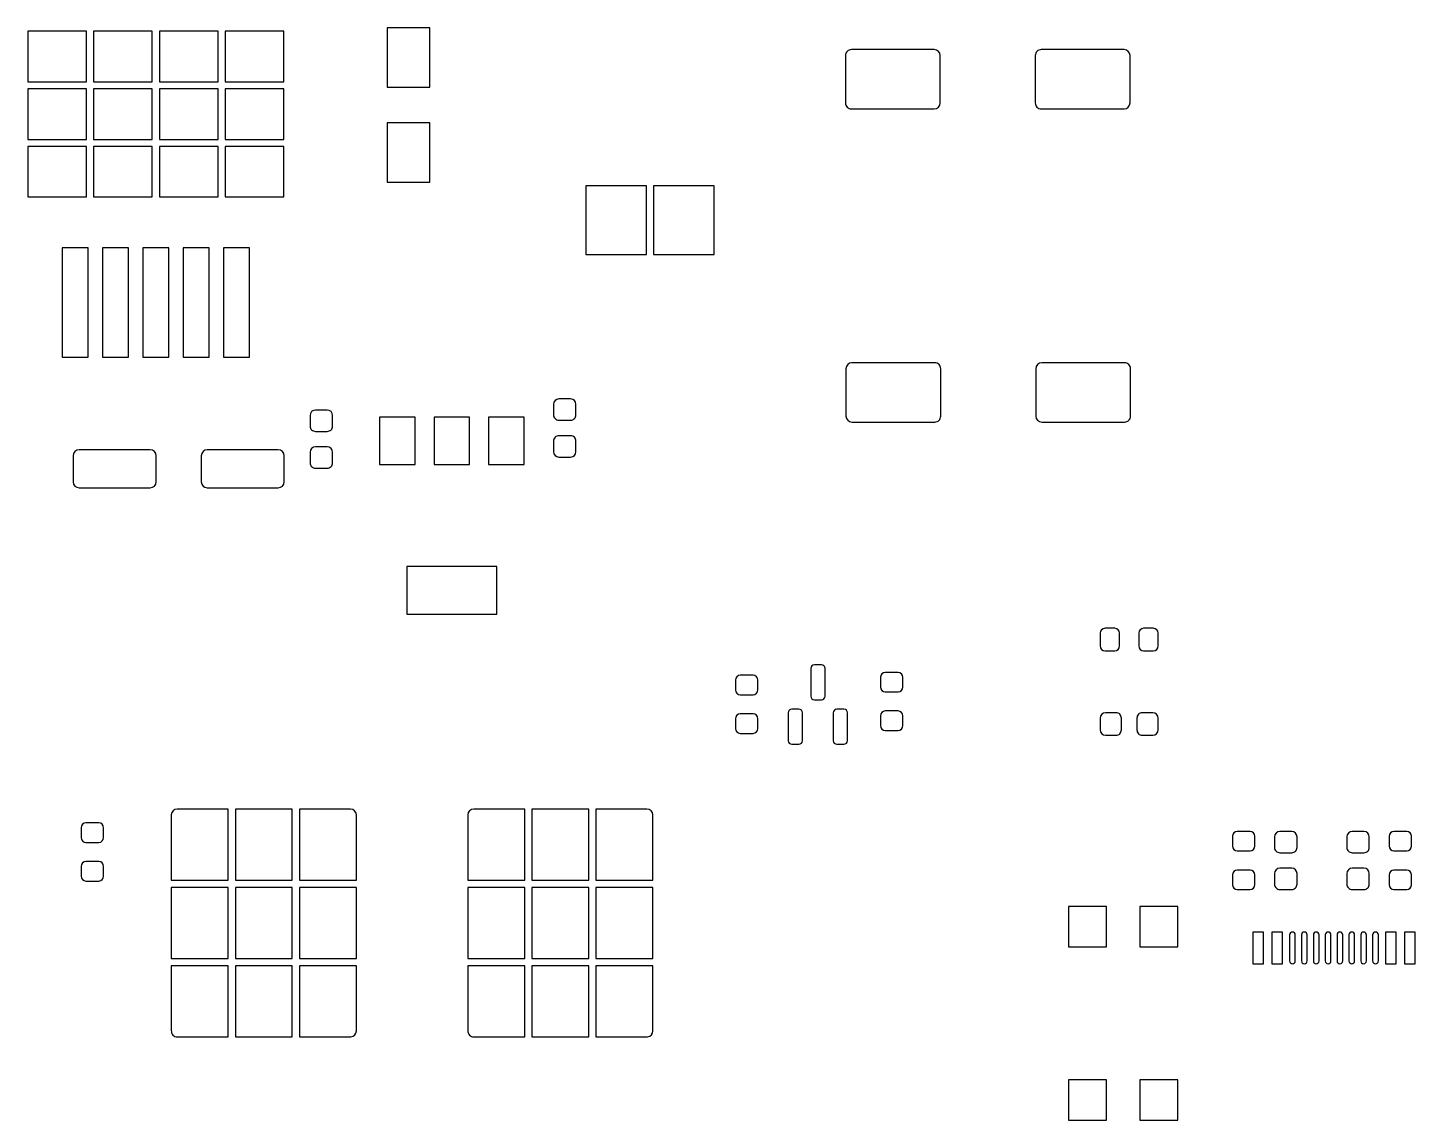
# Model space of a CAD drawing. Extents: x -190 to 190, y -140 to 140.
# Drawn here: x -47.1 to 11.4, y -40.4 to 5.7 of the extents above; entities that cross this region are included whole.
import ezdxf

# ---------------------------------------------------------------- set-up
doc = ezdxf.new("R2010")
doc.units = 0
doc.header["$MEASUREMENT"] = 0
doc.layers.get('0').update_dxf_attribs({"linetype": 'CONTINUOUS'})

msp = doc.modelspace()

# ---------------------------------------------------------------- linework, layer by layer
for points in [[(-44.596001, 5.5), (-47.071001, 5.5), (-47.071001, 5.5), (-47.071001, 3.375), (-47.071001, 3.375), (-44.596001, 3.375), (-44.596001, 3.375), (-44.596001, 5.5)], [(-41.821001, 5.5), (-44.296001, 5.5), (-44.296001, 5.5), (-44.296001, 3.375), (-44.296001, 3.375), (-41.821001, 3.375), (-41.821001, 3.375), (-41.821001, 5.5)], [(-39.046001, 5.5), (-41.521001, 5.5), (-41.521001, 5.5), (-41.521001, 3.375), (-41.521001, 3.375), (-39.046001, 3.375), (-39.046001, 3.375), (-39.046001, 5.5)], [(-36.270999, 5.5), (-38.745999, 5.5), (-38.745999, 5.5), (-38.745999, 3.375), (-38.745999, 3.375), (-36.270999, 3.375), (-36.270999, 3.375), (-36.270999, 5.5)], [(-30.126001, 5.65), (-31.925999, 5.65), (-31.925999, 5.65), (-31.925999, 3.15), (-31.925999, 3.15), (-30.126001, 3.15), (-30.126001, 3.15), (-30.126001, 5.65)], [(-44.596001, 3.075), (-47.071001, 3.075), (-47.071001, 3.075), (-47.071001, 0.95), (-47.071001, 0.95), (-44.596001, 0.95), (-44.596001, 0.95), (-44.596001, 3.075)], [(-41.821001, 3.075), (-44.296001, 3.075), (-44.296001, 3.075), (-44.296001, 0.95), (-44.296001, 0.95), (-41.821001, 0.95), (-41.821001, 0.95), (-41.821001, 3.075)], [(-39.046001, 3.075), (-41.521001, 3.075), (-41.521001, 3.075), (-41.521001, 0.95), (-41.521001, 0.95), (-39.046001, 0.95), (-39.046001, 0.95), (-39.046001, 3.075)], [(-36.270999, 3.075), (-38.745999, 3.075), (-38.745999, 3.075), (-38.745999, 0.95), (-38.745999, 0.95), (-36.270999, 0.95), (-36.270999, 0.95), (-36.270999, 3.075)], [(-30.126001, 1.65), (-31.925999, 1.65), (-31.925999, 1.65), (-31.925999, -0.85), (-31.925999, -0.85), (-30.126001, -0.85), (-30.126001, -0.85), (-30.126001, 1.65)], [(-44.596001, 0.65), (-47.071001, 0.65), (-47.071001, 0.65), (-47.071001, -1.475), (-47.071001, -1.475), (-44.596001, -1.475), (-44.596001, -1.475), (-44.596001, 0.65)], [(-41.821001, 0.65), (-44.296001, 0.65), (-44.296001, 0.65), (-44.296001, -1.475), (-44.296001, -1.475), (-41.821001, -1.475), (-41.821001, -1.475), (-41.821001, 0.65)], [(-39.046001, 0.65), (-41.521001, 0.65), (-41.521001, 0.65), (-41.521001, -1.475), (-41.521001, -1.475), (-39.046001, -1.475), (-39.046001, -1.475), (-39.046001, 0.65)], [(-36.270999, 0.65), (-38.745999, 0.65), (-38.745999, 0.65), (-38.745999, -1.475), (-38.745999, -1.475), (-36.270999, -1.475), (-36.270999, -1.475), (-36.270999, 0.65)], [(-20.996001, -1.008), (-23.551001, -1.008), (-23.551001, -1.008), (-23.551001, -3.904), (-23.551001, -3.904), (-20.996001, -3.904), (-20.996001, -3.904), (-20.996001, -1.008)], [(-18.142, -1.008), (-20.697, -1.008), (-20.697, -1.008), (-20.697, -3.904), (-20.697, -3.904), (-18.142, -3.904), (-18.142, -3.904), (-18.142, -1.008)], [(-44.521001, -3.625), (-45.621001, -3.625), (-45.621001, -3.625), (-45.621001, -8.224999), (-45.621001, -8.224999), (-44.521001, -8.224999), (-44.521001, -8.224999), (-44.521001, -3.625)], [(-42.821001, -3.625), (-43.921001, -3.625), (-43.921001, -3.625), (-43.921001, -8.224999), (-43.921001, -8.224999), (-42.821001, -8.224999), (-42.821001, -8.224999), (-42.821001, -3.625)], [(-41.121001, -3.625), (-42.221001, -3.625), (-42.221001, -3.625), (-42.221001, -8.224999), (-42.221001, -8.224999), (-41.121001, -8.224999), (-41.121001, -8.224999), (-41.121001, -3.625)], [(-39.420999, -3.625), (-40.520999, -3.625), (-40.520999, -3.625), (-40.520999, -8.224999), (-40.520999, -8.224999), (-39.420999, -8.224999), (-39.420999, -8.224999), (-39.420999, -3.625)], [(-37.721001, -3.625), (-38.821001, -3.625), (-38.821001, -3.625), (-38.821001, -8.224999), (-38.821001, -8.224999), (-37.721001, -8.224999), (-37.721001, -8.224999), (-37.721001, -3.625)], [(-30.746001, -10.75), (-32.246001, -10.75), (-32.246001, -10.75), (-32.246001, -12.75), (-32.246001, -12.75), (-30.746001, -12.75), (-30.746001, -12.75), (-30.746001, -10.75)], [(-28.446001, -10.75), (-29.945999, -10.75), (-29.945999, -10.75), (-29.945999, -12.75), (-29.945999, -12.75), (-28.446001, -12.75), (-28.446001, -12.75), (-28.446001, -10.75)], [(-26.146001, -10.75), (-27.645999, -10.75), (-27.645999, -10.75), (-27.645999, -12.75), (-27.645999, -12.75), (-26.146001, -12.75), (-26.146001, -12.75), (-26.146001, -10.75)], [(-27.295999, -17.05), (-31.096001, -17.05), (-31.096001, -17.05), (-31.096001, -19.05), (-31.096001, -19.05), (-27.295999, -19.05), (-27.295999, -19.05), (-27.295999, -17.05)], [(-35.920002, -27.263), (-38.320999, -27.263), (-38.320999, -27.263), (-38.320999, -30.262), (-38.320999, -30.262), (-35.920002, -30.262), (-35.920002, -30.262), (-35.920002, -27.263)], [(-23.42, -27.263), (-25.821001, -27.263), (-25.821001, -27.263), (-25.821001, -30.262), (-25.821001, -30.262), (-23.42, -30.262), (-23.42, -30.262), (-23.42, -27.263)], [(-38.62, -30.563), (-41.021001, -30.563), (-41.021001, -30.563), (-41.021001, -33.562002), (-41.021001, -33.562002), (-38.62, -33.562002), (-38.62, -33.562002), (-38.62, -30.563)], [(-35.920002, -30.563), (-38.320999, -30.563), (-38.320999, -30.563), (-38.320999, -33.562002), (-38.320999, -33.562002), (-35.920002, -33.562002), (-35.920002, -33.562002), (-35.920002, -30.563)], [(-33.22, -30.563), (-35.620999, -30.563), (-35.620999, -30.563), (-35.620999, -33.562002), (-35.620999, -33.562002), (-33.22, -33.562002), (-33.22, -33.562002), (-33.22, -30.563)], [(-26.12, -30.563), (-28.520999, -30.563), (-28.520999, -30.563), (-28.520999, -33.562002), (-28.520999, -33.562002), (-26.12, -33.562002), (-26.12, -33.562002), (-26.12, -30.563)], [(-23.42, -30.563), (-25.821001, -30.563), (-25.821001, -30.563), (-25.821001, -33.562002), (-25.821001, -33.562002), (-23.42, -33.562002), (-23.42, -33.562002), (-23.42, -30.563)], [(-20.718999, -30.563), (-23.12, -30.563), (-23.12, -30.563), (-23.12, -33.562002), (-23.12, -33.562002), (-20.718999, -33.562002), (-20.718999, -33.562002), (-20.718999, -30.563)], [(-1.598, -31.372), (-3.198, -31.372), (-3.198, -31.372), (-3.198, -33.072), (-3.198, -33.072), (-1.598, -33.072), (-1.598, -33.072), (-1.598, -31.372)], [(1.402, -31.372), (-0.198, -31.372), (-0.198, -31.372), (-0.198, -33.072), (-0.198, -33.072), (1.402, -33.072), (1.402, -33.072), (1.402, -31.372)], [(5.013, -32.442998), (4.563, -32.442998), (4.563, -32.442998), (4.563, -33.783), (4.563, -33.783), (5.013, -33.783), (5.013, -33.783), (5.013, -32.442998)], [(5.813, -32.442998), (5.363, -32.442998), (5.363, -32.442998), (5.363, -33.783), (5.363, -33.783), (5.813, -33.783), (5.813, -33.783), (5.813, -32.442998)], [(10.613, -32.442998), (10.163, -32.442998), (10.163, -32.442998), (10.163, -33.783), (10.163, -33.783), (10.613, -33.783), (10.613, -33.783), (10.613, -32.442998)], [(11.412999, -32.442998), (10.963, -32.442998), (10.963, -32.442998), (10.963, -33.783), (10.963, -33.783), (11.412999, -33.783), (11.412999, -33.783), (11.412999, -32.442998)], [(-35.920002, -33.861001), (-38.320999, -33.861001), (-38.320999, -33.861001), (-38.320999, -36.86), (-38.320999, -36.86), (-35.920002, -36.86), (-35.920002, -36.86), (-35.920002, -33.861001)], [(-23.42, -33.861001), (-25.821001, -33.861001), (-25.821001, -33.861001), (-25.821001, -36.86), (-25.821001, -36.86), (-23.42, -36.86), (-23.42, -36.86), (-23.42, -33.861001)], [(-1.598, -38.672), (-3.198, -38.672), (-3.198, -38.672), (-3.198, -40.372), (-3.198, -40.372), (-1.598, -40.372), (-1.598, -40.372), (-1.598, -38.672)], [(1.402, -38.672), (-0.198, -38.672), (-0.198, -38.672), (-0.198, -40.372), (-0.198, -40.372), (1.402, -40.372), (1.402, -40.372), (1.402, -38.672)]]:
    msp.add_lwpolyline(points)
for points in [[(-8.609, 4.478, 0.413633), (-8.859, 4.728), (-8.859, 4.728), (-12.353999, 4.728), (-12.353999, 4.728, 0.414799), (-12.604, 4.478), (-12.604, 4.478), (-12.604, 2.482), (-12.604, 2.482, 0.414796), (-12.353999, 2.232), (-12.353999, 2.232), (-8.859, 2.232), (-8.859, 2.232, 0.41363), (-8.609, 2.482), (-8.609, 2.482), (-8.609, 4.478)], [(-0.609, 4.478, 0.413634), (-0.859, 4.728), (-0.859, 4.728), (-4.354, 4.728), (-4.354, 4.728, 0.414797), (-4.604, 4.478), (-4.604, 4.478), (-4.604, 2.482), (-4.604, 2.482, 0.414794), (-4.354, 2.232), (-4.354, 2.232), (-0.859, 2.232), (-0.859, 2.232, 0.413632), (-0.609, 2.482), (-0.609, 2.482), (-0.609, 4.478)], [(-8.587, -8.712, 0.414797), (-8.837, -8.462), (-8.837, -8.462), (-12.332, -8.462), (-12.332, -8.462, 0.413635), (-12.582001, -8.712), (-12.582001, -8.712), (-12.582001, -10.707999), (-12.582001, -10.707999, 0.413632), (-12.332, -10.958), (-12.332, -10.958), (-8.837, -10.958), (-8.837, -10.958, 0.414793), (-8.587, -10.707999), (-8.587, -10.707999), (-8.587, -8.712)], [(-0.587, -8.712, 0.414798), (-0.837, -8.462), (-0.837, -8.462), (-4.332, -8.462), (-4.332, -8.462, 0.413635), (-4.582, -8.712), (-4.582, -8.712), (-4.582, -10.707999), (-4.582, -10.707999, 0.413631), (-4.332, -10.958), (-4.332, -10.958), (-0.837, -10.958), (-0.837, -10.958, 0.414794), (-0.587, -10.707999), (-0.587, -10.707999), (-0.587, -8.712)], [(-34.222, -10.681, 0.413594), (-34.447, -10.456), (-34.447, -10.456), (-34.945, -10.456), (-34.945, -10.456, 0.413544), (-35.17, -10.681), (-35.17, -10.681), (-35.17, -11.128), (-35.17, -11.128, 0.414832), (-34.945, -11.353), (-34.945, -11.353), (-34.447, -11.353), (-34.447, -11.353, 0.414883), (-34.222, -11.128), (-34.222, -11.128), (-34.222, -10.681)], [(-23.963, -10.211, 0.413575), (-24.188, -9.986), (-24.188, -9.986), (-24.685999, -9.986), (-24.685999, -9.986, 0.413559), (-24.910999, -10.211), (-24.910999, -10.211), (-24.910999, -10.657999), (-24.910999, -10.657999, 0.414856), (-24.685999, -10.882999), (-24.685999, -10.882999), (-24.188, -10.882999), (-24.188, -10.882999, 0.414872), (-23.963, -10.657999), (-23.963, -10.657999), (-23.963, -10.211)], [(-23.963, -11.762, 0.41487), (-24.188, -11.537), (-24.188, -11.537), (-24.685999, -11.537), (-24.685999, -11.537, 0.414854), (-24.910999, -11.762), (-24.910999, -11.762), (-24.910999, -12.209), (-24.910999, -12.209, 0.413559), (-24.685999, -12.434), (-24.685999, -12.434), (-24.188, -12.434), (-24.188, -12.434, 0.413575), (-23.963, -12.209), (-23.963, -12.209), (-23.963, -11.762)], [(-41.657998, -12.384, 0.413848), (-41.910996, -12.131), (-41.910996, -12.131), (-44.902998, -12.131), (-44.902998, -12.131, 0.413848), (-45.155996, -12.384), (-45.155996, -12.384), (-45.155996, -13.476), (-45.155996, -13.476, 0.413842), (-44.902998, -13.728999), (-44.902998, -13.728999), (-41.910996, -13.728999), (-41.910996, -13.728999, 0.413842), (-41.657998, -13.476), (-41.657998, -13.476), (-41.657998, -12.384)], [(-36.257, -12.384, 0.413856), (-36.509998, -12.131), (-36.509998, -12.131), (-39.502, -12.131), (-39.502, -12.131, 0.413848), (-39.755002, -12.384), (-39.755002, -12.384), (-39.755002, -13.476), (-39.755002, -13.476, 0.413842), (-39.502, -13.728999), (-39.502, -13.728999), (-36.509998, -13.728999), (-36.509998, -13.728999, 0.413851), (-36.257, -13.476), (-36.257, -13.476), (-36.257, -12.384)], [(-34.222, -12.231, 0.413589), (-34.447, -12.006), (-34.447, -12.006), (-34.945, -12.006), (-34.945, -12.006, 0.413539), (-35.17, -12.231), (-35.17, -12.231), (-35.17, -12.678), (-35.17, -12.678, 0.414838), (-34.945, -12.903), (-34.945, -12.903), (-34.447, -12.903), (-34.447, -12.903, 0.41489), (-34.222, -12.678), (-34.222, -12.678), (-34.222, -12.231)], [(-1.047, -19.856, 0.413788), (-1.254, -19.649), (-1.254, -19.649), (-1.662, -19.649), (-1.662, -19.649, 0.413781), (-1.869, -19.856), (-1.869, -19.856), (-1.869, -20.392001), (-1.869, -20.392001, 0.413764), (-1.662, -20.598), (-1.662, -20.598), (-1.254, -20.598), (-1.254, -20.598, 0.413772), (-1.047, -20.392001), (-1.047, -20.392001), (-1.047, -19.856)], [(0.579, -19.856, 0.413789), (0.372, -19.649), (0.372, -19.649), (-0.036, -19.649), (-0.036, -19.649, 0.41378), (-0.243, -19.856), (-0.243, -19.856), (-0.243, -20.392001), (-0.243, -20.392001, 0.413764), (-0.036, -20.598), (-0.036, -20.598), (0.372, -20.598), (0.372, -20.598, 0.413772), (0.579, -20.392001), (0.579, -20.392001), (0.579, -19.856)], [(-16.292001, -21.831001, 0.414034), (-16.497, -21.625999), (-16.497, -21.625999), (-17.037001, -21.625999), (-17.037001, -21.625999, 0.414031), (-17.241, -21.831001), (-17.241, -21.831001), (-17.241, -22.243), (-17.241, -22.243, 0.414042), (-17.037001, -22.448), (-17.037001, -22.448), (-16.497, -22.448), (-16.497, -22.448, 0.414044), (-16.292001, -22.243), (-16.292001, -22.243), (-16.292001, -21.831001)], [(-13.466, -21.335, 0.413245), (-13.616, -21.185), (-13.616, -21.185), (-13.916, -21.185), (-13.916, -21.185, 0.41324), (-14.066, -21.335), (-14.066, -21.335), (-14.066, -22.507998), (-14.066, -22.507998, 0.41519), (-13.916, -22.658), (-13.916, -22.658), (-13.616, -22.658), (-13.616, -22.658, 0.415194), (-13.466, -22.507998), (-13.466, -22.507998), (-13.466, -21.335)], [(-10.183, -21.710999, 0.414019), (-10.387, -21.506001), (-10.387, -21.506001), (-10.927, -21.506001), (-10.927, -21.506001, 0.414034), (-11.132, -21.710999), (-11.132, -21.710999), (-11.132, -22.123), (-11.132, -22.123, 0.414054), (-10.927, -22.328), (-10.927, -22.328), (-10.387, -22.328), (-10.387, -22.328, 0.41404), (-10.183, -22.123), (-10.183, -22.123), (-10.183, -21.710999)], [(-16.292001, -23.457, 0.41403), (-16.497, -23.252), (-16.497, -23.252), (-17.037001, -23.252), (-17.037001, -23.252, 0.414028), (-17.241, -23.457), (-17.241, -23.457), (-17.241, -23.869001), (-17.241, -23.869001, 0.414042), (-17.037001, -24.073999), (-17.037001, -24.073999), (-16.497, -24.073999), (-16.497, -24.073999, 0.414044), (-16.292001, -23.869001), (-16.292001, -23.869001), (-16.292001, -23.457)], [(-14.416, -23.21, 0.413233), (-14.566, -23.06), (-14.566, -23.06), (-14.866, -23.06), (-14.866, -23.06, 0.413261), (-15.016, -23.21), (-15.016, -23.21), (-15.016, -24.382998), (-15.016, -24.382998, 0.415202), (-14.866, -24.533), (-14.866, -24.533), (-14.566, -24.533), (-14.566, -24.533, 0.415173), (-14.416, -24.382998), (-14.416, -24.382998), (-14.416, -23.21)], [(-12.517, -23.21, 0.413242), (-12.667001, -23.06), (-12.667001, -23.06), (-12.967, -23.06), (-12.967, -23.06, 0.413254), (-13.117, -23.21), (-13.117, -23.21), (-13.117, -24.382998), (-13.117, -24.382998, 0.415194), (-12.967, -24.533), (-12.967, -24.533), (-12.667001, -24.533), (-12.667001, -24.533, 0.415182), (-12.517, -24.382998), (-12.517, -24.382998), (-12.517, -23.21)], [(-10.183, -23.337, 0.414023), (-10.387, -23.132), (-10.387, -23.132), (-10.927, -23.132), (-10.927, -23.132, 0.414037), (-11.132, -23.337), (-11.132, -23.337), (-11.132, -23.748999), (-11.132, -23.748999, 0.414054), (-10.927, -23.954001), (-10.927, -23.954001), (-10.387, -23.954001), (-10.387, -23.954001, 0.41404), (-10.183, -23.748999), (-10.183, -23.748999), (-10.183, -23.337)], [(-0.973, -23.430999, 0.414842), (-1.198, -23.205999), (-1.198, -23.205999), (-1.645, -23.205999), (-1.645, -23.205999, 0.413548), (-1.87, -23.430999), (-1.87, -23.430999), (-1.87, -23.928999), (-1.87, -23.928999, 0.413583), (-1.645, -24.153999), (-1.645, -24.153999), (-1.198, -24.153999), (-1.198, -24.153999, 0.414877), (-0.973, -23.928999), (-0.973, -23.928999), (-0.973, -23.430999)], [(0.578, -23.430999, 0.413545), (0.353, -23.205999), (0.353, -23.205999), (-0.094, -23.205999), (-0.094, -23.205999, 0.414845), (-0.319, -23.430999), (-0.319, -23.430999), (-0.319, -23.928999), (-0.319, -23.928999, 0.41488), (-0.094, -24.153999), (-0.094, -24.153999), (0.353, -24.153999), (0.353, -24.153999, 0.41358), (0.578, -23.928999), (0.578, -23.928999), (0.578, -23.430999)], [(-38.621001, -27.263), (-40.770002, -27.263), (-40.770002, -27.263, 0.413272), (-41.021001, -27.512), (-41.021001, -27.512), (-41.02, -27.512998), (-41.02, -27.512998), (-41.02, -30.262), (-41.02, -30.262), (-38.621001, -30.262), (-38.621001, -30.262), (-38.621001, -27.263)], [(-33.220999, -27.512, 0.413084), (-33.47, -27.263), (-33.47, -27.263), (-35.62, -27.263), (-35.62, -27.263), (-35.62, -30.262), (-35.62, -30.262), (-33.22, -30.262), (-33.22, -30.262), (-33.22, -27.512998), (-33.22, -27.512998), (-33.220999, -27.512)], [(-26.121001, -27.263), (-28.27, -27.263), (-28.27, -27.263, 0.413278), (-28.520999, -27.512), (-28.520999, -27.512), (-28.52, -27.512998), (-28.52, -27.512998), (-28.52, -30.262), (-28.52, -30.262), (-26.121001, -30.262), (-26.121001, -30.262), (-26.121001, -27.263)], [(-20.720999, -27.512, 0.41309), (-20.97, -27.263), (-20.97, -27.263), (-23.12, -27.263), (-23.12, -27.263), (-23.12, -30.262), (-23.12, -30.262), (-20.72, -30.262), (-20.72, -30.262), (-20.72, -27.512998), (-20.72, -27.512998), (-20.720999, -27.512)], [(-43.871997, -28.051001, 0.414042), (-44.077002, -27.845999), (-44.077002, -27.845999), (-44.617002, -27.845999), (-44.617002, -27.845999, 0.414037), (-44.821001, -28.051001), (-44.821001, -28.051001), (-44.821001, -28.463), (-44.821001, -28.463, 0.41404), (-44.617002, -28.668), (-44.617002, -28.668), (-44.077002, -28.668), (-44.077002, -28.668, 0.414046), (-43.871997, -28.463), (-43.871997, -28.463), (-43.871997, -28.051001)], [(4.656, -28.410999, 0.414041), (4.451, -28.206001), (4.451, -28.206001), (3.911, -28.206001), (3.911, -28.206001, 0.414027), (3.707, -28.410999), (3.707, -28.410999), (3.707, -28.823), (3.707, -28.823, 0.414031), (3.911, -29.028), (3.911, -29.028), (4.451, -29.028), (4.451, -29.028, 0.414044), (4.656, -28.823), (4.656, -28.823), (4.656, -28.410999)], [(6.429, -28.431001, 0.413589), (6.204, -28.206001), (6.204, -28.206001), (5.706, -28.206001), (5.706, -28.206001, 0.413568), (5.481, -28.431001), (5.481, -28.431001), (5.481, -28.878), (5.481, -28.878, 0.414839), (5.706, -29.103), (5.706, -29.103), (6.204, -29.103), (6.204, -29.103, 0.41486), (6.429, -28.878), (6.429, -28.878), (6.429, -28.431001)], [(9.477, -28.431001, 0.413593), (9.252, -28.206001), (9.252, -28.206001), (8.754, -28.206001), (8.754, -28.206001, 0.413566), (8.529, -28.431001), (8.529, -28.431001), (8.529, -28.878), (8.529, -28.878, 0.414837), (8.754, -29.103), (8.754, -29.103), (9.252, -29.103), (9.252, -29.103, 0.414865), (9.477, -28.878), (9.477, -28.878), (9.477, -28.431001)], [(11.26, -28.410999, 0.414042), (11.055, -28.206001), (11.055, -28.206001), (10.515, -28.206001), (10.515, -28.206001, 0.414026), (10.311, -28.410999), (10.311, -28.410999), (10.311, -28.823), (10.311, -28.823, 0.41403), (10.515, -29.028), (10.515, -29.028), (11.055, -29.028), (11.055, -29.028, 0.414046), (11.26, -28.823), (11.26, -28.823), (11.26, -28.410999)], [(-43.871997, -29.677, 0.414039), (-44.077002, -29.472), (-44.077002, -29.472), (-44.617002, -29.472), (-44.617002, -29.472, 0.414033), (-44.821001, -29.677), (-44.821001, -29.677), (-44.821001, -30.088999), (-44.821001, -30.088999, 0.414044), (-44.617002, -30.293999), (-44.617002, -30.293999), (-44.077002, -30.293999), (-44.077002, -30.293999, 0.414049), (-43.871997, -30.088999), (-43.871997, -30.088999), (-43.871997, -29.677)], [(6.429, -29.981001, 0.413582), (6.204, -29.756001), (6.204, -29.756001), (5.706, -29.756001), (5.706, -29.756001, 0.413562), (5.481, -29.981001), (5.481, -29.981001), (5.481, -30.428), (5.481, -30.428, 0.414846), (5.706, -30.653), (5.706, -30.653), (6.204, -30.653), (6.204, -30.653, 0.414866), (6.429, -30.428), (6.429, -30.428), (6.429, -29.981001)], [(9.477, -29.981001, 0.413587), (9.252, -29.756001), (9.252, -29.756001), (8.754, -29.756001), (8.754, -29.756001, 0.413559), (8.529, -29.981001), (8.529, -29.981001), (8.529, -30.428), (8.529, -30.428, 0.414843), (8.754, -30.653), (8.754, -30.653), (9.252, -30.653), (9.252, -30.653, 0.414871), (9.477, -30.428), (9.477, -30.428), (9.477, -29.981001)], [(4.656, -30.037002, 0.414048), (4.451, -29.832), (4.451, -29.832), (3.911, -29.832), (3.911, -29.832, 0.414034), (3.707, -30.037002), (3.707, -30.037002), (3.707, -30.448999), (3.707, -30.448999, 0.414034), (3.911, -30.653999), (3.911, -30.653999), (4.451, -30.653999), (4.451, -30.653999, 0.414048), (4.656, -30.448999), (4.656, -30.448999), (4.656, -30.037002)], [(11.26, -30.037002, 0.414049), (11.055, -29.832), (11.055, -29.832), (10.515, -29.832), (10.515, -29.832, 0.414033), (10.311, -30.037002), (10.311, -30.037002), (10.311, -30.448999), (10.311, -30.448999, 0.414033), (10.515, -30.653999), (10.515, -30.653999), (11.055, -30.653999), (11.055, -30.653999, 0.414049), (11.26, -30.448999), (11.26, -30.448999), (11.26, -30.037002)], [(6.358, -32.563, 1), (6.118, -32.563), (6.118, -32.563), (6.118, -33.663), (6.118, -33.663, 1), (6.358, -33.663), (6.358, -33.663), (6.358, -32.563)], [(6.858, -32.563, 1), (6.618, -32.563), (6.618, -32.563), (6.618, -33.663), (6.618, -33.663, 1), (6.858, -33.663), (6.858, -33.663), (6.858, -32.563)], [(7.358, -32.563, 1), (7.118, -32.563), (7.118, -32.563), (7.118, -33.663), (7.118, -33.663, 1), (7.358, -33.663), (7.358, -33.663), (7.358, -32.563)], [(7.858, -32.563, 1), (7.618, -32.563), (7.618, -32.563), (7.618, -33.663), (7.618, -33.663, 1), (7.858, -33.663), (7.858, -33.663), (7.858, -32.563)], [(8.358, -32.563, 1), (8.118, -32.563), (8.118, -32.563), (8.118, -33.663), (8.118, -33.663, 1), (8.358, -33.663), (8.358, -33.663), (8.358, -32.563)], [(8.858, -32.563, 1), (8.618, -32.563), (8.618, -32.563), (8.618, -33.663), (8.618, -33.663, 1), (8.858, -33.663), (8.858, -33.663), (8.858, -32.563)], [(9.358, -32.563, 1), (9.118, -32.563), (9.118, -32.563), (9.118, -33.663), (9.118, -33.663, 1), (9.358, -33.663), (9.358, -33.663), (9.358, -32.563)], [(9.858, -32.563, 1), (9.618, -32.563), (9.618, -32.563), (9.618, -33.663), (9.618, -33.663, 1), (9.858, -33.663), (9.858, -33.663), (9.858, -32.563)], [(-38.621001, -33.862), (-41.02, -33.862), (-41.02, -33.862), (-41.02, -36.593999), (-41.02, -36.593999, 0.433291), (-40.771001, -36.860999), (-40.771001, -36.860999), (-38.621001, -36.860999), (-38.621001, -36.860999), (-38.621001, -33.862)], [(-33.22, -33.862), (-35.62, -33.862), (-35.62, -33.862), (-35.62, -36.860999), (-35.62, -36.860999), (-33.47, -36.860999), (-33.47, -36.860999), (-33.445999, -36.86), (-33.445999, -36.86, 0.386374), (-33.220999, -36.610999), (-33.220999, -36.610999), (-33.22, -36.610999), (-33.22, -36.610999), (-33.22, -33.862)], [(-26.121001, -33.862), (-28.52, -33.862), (-28.52, -33.862), (-28.52, -36.593999), (-28.52, -36.593999, 0.433294), (-28.271001, -36.860999), (-28.271001, -36.860999), (-26.121001, -36.860999), (-26.121001, -36.860999), (-26.121001, -33.862)], [(-20.72, -33.862), (-23.12, -33.862), (-23.12, -33.862), (-23.12, -36.860999), (-23.12, -36.860999), (-20.97, -36.860999), (-20.97, -36.860999), (-20.946001, -36.86), (-20.946001, -36.86, 0.386383), (-20.720999, -36.610999), (-20.720999, -36.610999), (-20.72, -36.610999), (-20.72, -36.610999), (-20.72, -33.862)]]:
    msp.add_lwpolyline(points, format="xyb")

doc.saveas('drawing.dxf')
